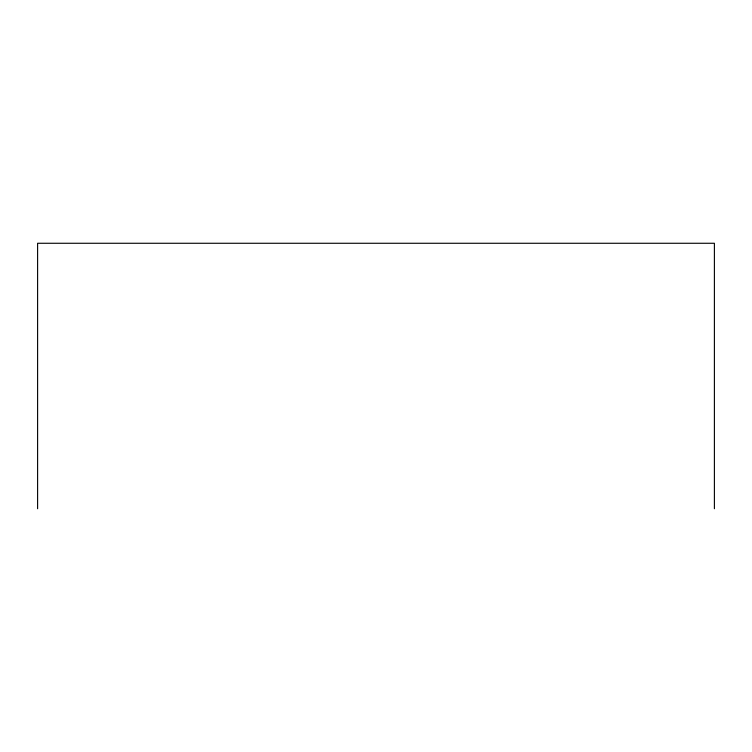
<?xml version="1.0" encoding="UTF-8"?>
<svg xmlns="http://www.w3.org/2000/svg" width="752" height="752" viewBox="0 0 752 752"><rect width="100%" height="100%" fill="white"/><g stroke="black" fill="none" stroke-linecap="round" stroke-linejoin="round"><path stroke-width="1.13" d="M714.4 508.728L714.4 243.272L37.6 243.272L37.6 508.728"/></g></svg>
